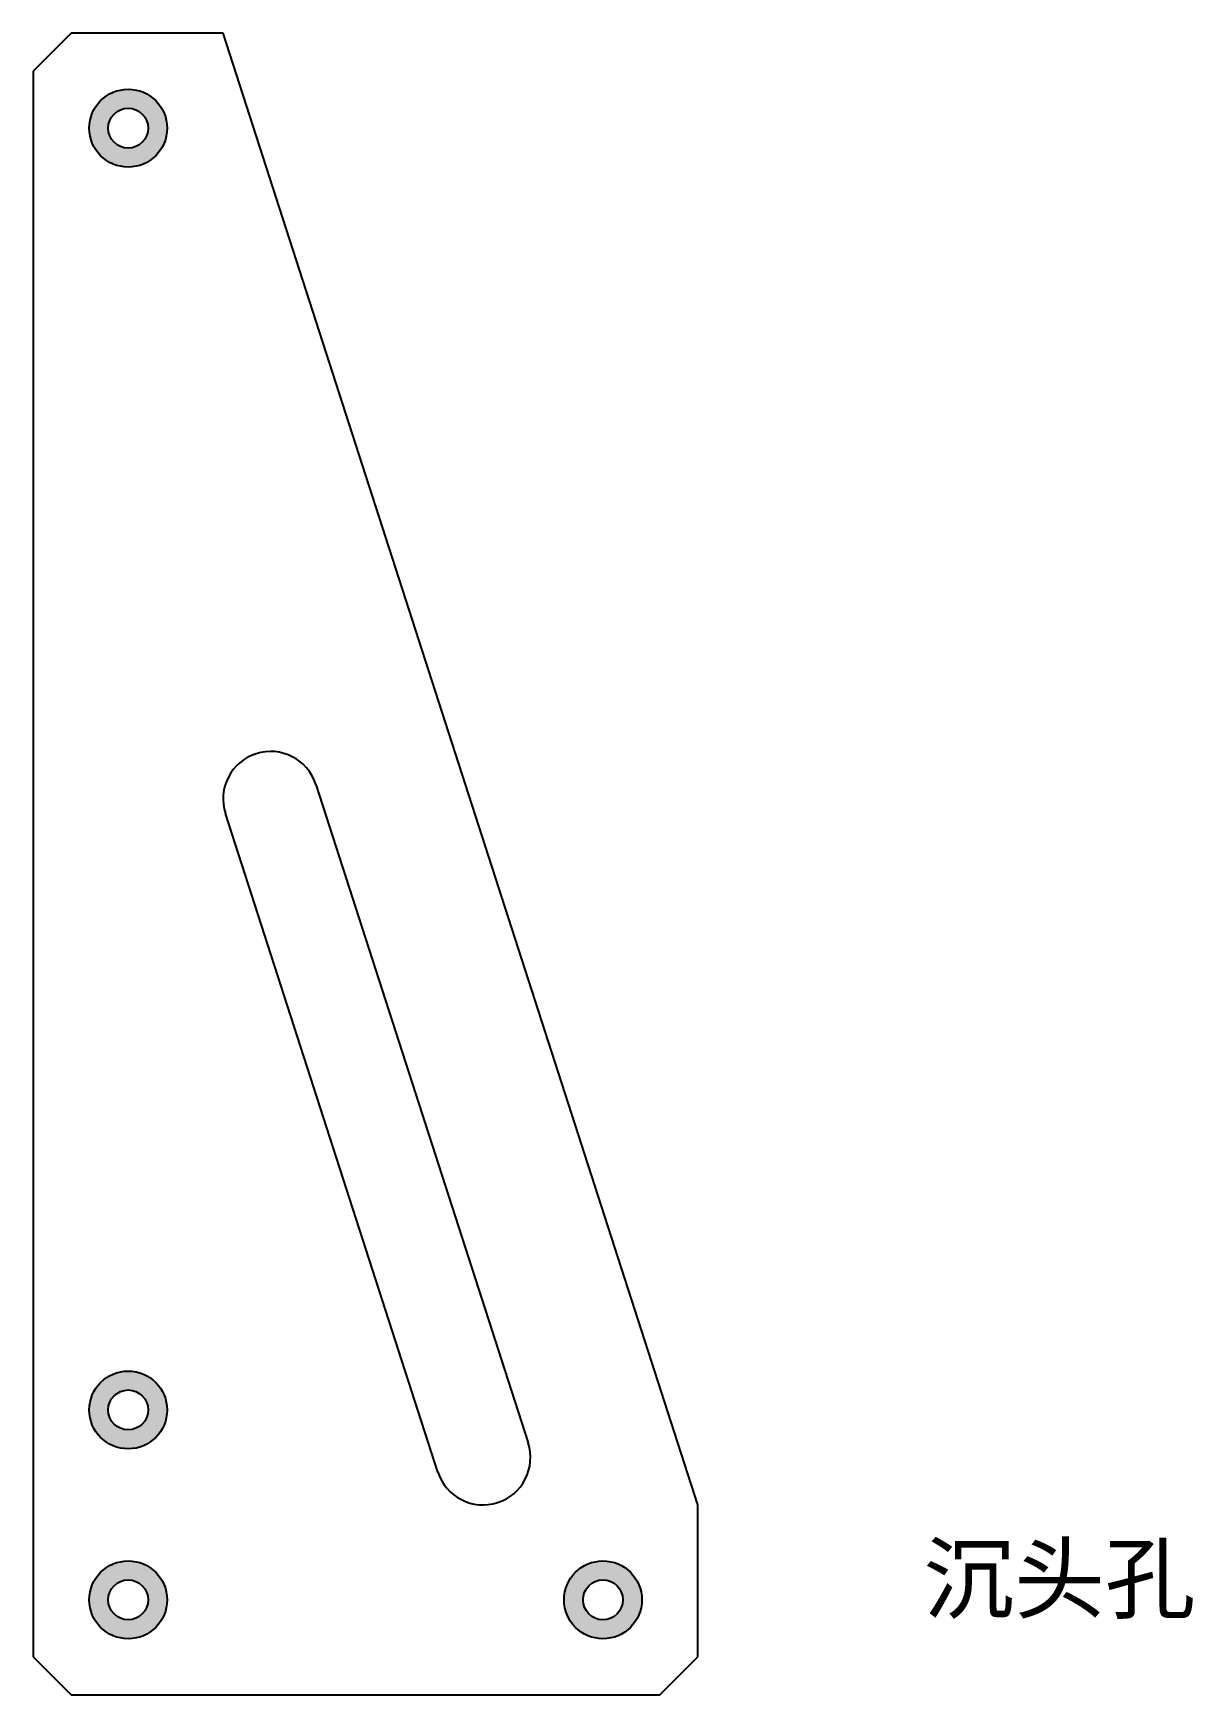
# Model space of a CAD drawing. Header units: millimetres. Extents: x -35 to 87, y -88 to 88.
import ezdxf

# ---------------------------------------------------------------- set-up
doc = ezdxf.new("R2010")
doc.units = ezdxf.units.MM

msp = doc.modelspace()

# ---------------------------------------------------------------- hatches: boundary and pattern name
h = msp.add_hatch(color=3)
h.dxf.hatch_style = 1
h.paths.add_polyline_path([(-20.9, 77.5, 1), (-29.1, 77.5, 1)])
h.paths.add_polyline_path([(-27.1, 77.5, -1), (-22.9, 77.5, -1)], flags=16)
h.paths.add_polyline_path([(-29.1, -77.5, 1), (-20.9, -77.5, 1)])
h.paths.add_polyline_path([(-22.9, -77.5, -1), (-27.1, -77.5, -1)], flags=16)
h.paths.add_polyline_path([(-20.9, -57.5, 1), (-29.1, -57.5, 1)])
h.paths.add_polyline_path([(-27.1, -57.5, -1), (-22.9, -57.5, -1)], flags=16)
h.paths.add_polyline_path([(20.9, -77.5, 1), (29.1, -77.5, 1)])
h.paths.add_polyline_path([(27.1, -77.5, -1), (22.9, -77.5, -1)], flags=16)

# ---------------------------------------------------------------- linework, layer by layer
at = {"color": 7, "linetype": 'Continuous', "lineweight": 25}
for p, q in [((-31, 87.5), (-35, 83.5)), ((-15, 87.5), (-31, 87.5)), ((35, -67.5), (-15, 87.5)), ((-35, 83.5), (-35, -83.5)), ((-5.24, 8.39), (17.13, -60.96)), ((7.61, -64.04), (-14.76, 5.32)), ((35, -83.5), (35, -67.5)), ((-35, -83.5), (-31, -87.5)), ((31, -87.5), (35, -83.5)), ((-31, -87.5), (31, -87.5))]:
    msp.add_line(p, q, dxfattribs=at)
for centre, radius in [((-25, 77.5), 4.1), ((-25, 77.5), 2.1), ((-25, -57.5), 4.1), ((-25, -57.5), 2.1), ((-25, -77.5), 4.1), ((25, -77.5), 4.1), ((-25, -77.5), 2.1), ((25, -77.5), 2.1)]:
    msp.add_circle(centre, radius, dxfattribs=at)
for centre, start, end in [((-10, 6.85), 17.8787, 197.8787), ((12.37, -62.5), 197.8787, 17.8787)]:
    msp.add_arc(centre, 5, start, end, dxfattribs=at)

# ---------------------------------------------------------------- texts
at = {"insert": (58.76, -71.75), "char_height": 7, "attachment_point": 1}
msp.add_mtext_dynamic_manual_height_columns('{\\fSimSun|b0|i0|c134|p2;\\C3;沉头孔}', width=71.2981, gutter_width=17.5, heights=[0], dxfattribs=at)

doc.saveas('drawing.dxf')
